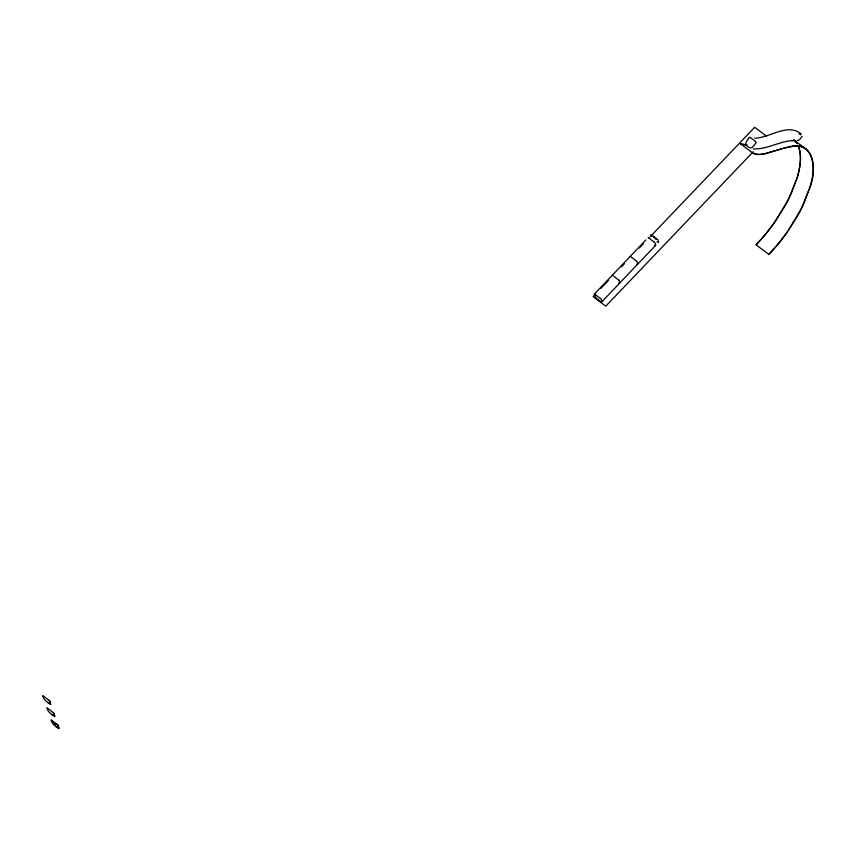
<?xml version="1.0" encoding="UTF-8"?>
<svg xmlns="http://www.w3.org/2000/svg" width="856" height="856" viewBox="0 0 856 856"><rect width="100%" height="100%" fill="white"/><g stroke="black" fill="none" stroke-linecap="round" stroke-linejoin="round"><path stroke-width="1.28" d="M654.615 245.244L655.118 245.479A2.846 0.706 43.7 0 0 655.653 245.469L655.632 244.816A26.515 6.57 43.7 0 0 655.471 244.313L655.033 243.008A6.046 1.498 43.7 0 0 654.926 242.751L654.145 242.034M797.375 177.16C800.146 167.081 802.275 155.824 798.156 145.809M810.129 186.747C817.063 170.419 813.831 138.993 788.718 147.007M797.107 178.069L788.515 199.213L775.504 221.062M809.862 187.657L801.27 208.8L788.269 230.639M774.83 222.036L765.478 234.341L756.158 244.87L768.913 254.457L778.232 243.928L787.584 231.612M802.19 136.254L799.504 139.763L797.139 140.673M749.118 137.773L747.448 140.042A20.02 18.169 -56.9 0 0 746.56 141.379L745.983 142.695A2.803 2.547 -56.9 0 0 745.94 144.022L746.539 145.349A7.18 6.516 -56.9 0 0 749.76 147.649L750.776 147.799A2.846 2.579 -56.9 0 0 752.21 147.382L753.719 145.905A26.515 24.075 -56.9 0 0 754.286 145.178L755.955 142.899A6.046 5.489 -56.9 0 0 756.255 142.46L754.842 140.94M749.31 137.527L749.963 137.313A9.437 8.571 -56.9 0 1 750.391 137.613L754.446 140.641M655.653 245.33L601.779 301.868M756.158 244.87L765.285 234.576A85.012 35.588 -53.1 0 0 773.835 223.437L783.754 208.04A85.493 35.792 -53.1 0 0 791.479 192.975L797.685 176.069A85.065 35.61 -53.1 0 0 799.996 164.834A81.973 34.315 -53.1 0 0 800.446 157.996L800.381 156.027A86.317 36.134 -53.1 0 0 798.691 147.125L798.284 146.087M768.913 254.457L778.04 244.153A85.012 35.588 -53.1 0 0 786.6 233.014L796.508 217.627A85.493 35.792 -53.1 0 0 804.233 202.562L810.439 185.656A85.065 35.61 -53.1 0 0 812.761 174.421A81.973 34.315 -53.1 0 0 813.2 167.583L813.147 165.604A86.317 36.134 -53.1 0 0 811.445 156.712L811.039 155.674A77.029 32.25 -53.1 0 0 809.284 152.518L808.845 151.929A97.638 40.874 -53.1 0 0 807.625 150.528M594.364 294.09L645.884 239.958M595.615 293.897L593.026 296.604L605.78 306.18L753.216 151.747M600.784 288.472L608.348 280.554M621.467 266.815L624.452 263.68M639.421 247.994L643.402 243.832M649.907 237.026L754.682 127.277L766.377 136.061M775.557 150.677C768.346 152.4 760.288 156.648 753.002 153.192L740.247 143.615L746.571 144.931M776.232 150.474L777.098 150.196M777.676 150.025L781.175 148.955M783.261 148.356L788.044 147.146M801.291 134.018C787.659 122.526 769.672 137.998 754.735 138.18M746.967 144.91L742.88 144.685L740.247 143.615M794.529 140.609L791.886 140.63L792.603 140.598C779.11 141.326 766.88 149.639 753.28 148.869M653.556 236.962L653.802 237.091A5.489 1.359 43.7 0 1 655.728 238.556L656.028 238.931M53.628 722.421L53.746 722.464A5.489 1.359 43.7 0 1 55.64 723.898L56.207 724.69L53.618 722.582M802.104 146.975L802.992 147.318A37.204 15.569 -53.1 0 1 803.549 147.574L804.533 148.088A79.319 33.202 -53.1 0 1 807.615 150.538M651.116 234.512L651.33 234.651A9.437 2.333 43.7 0 1 651.748 234.951L651.865 235.036M648.174 237.594L648.388 237.722A9.437 2.333 43.7 0 1 648.805 238.032L648.923 238.118M612.308 275.161L612.522 275.29A9.437 2.333 43.7 0 1 612.939 275.6L619.059 280.319M594.374 293.94L594.588 294.068A9.437 2.333 43.7 0 1 595.006 294.378L600.227 298.295M47.016 707.848L47.23 707.976A9.437 2.333 43.7 0 1 47.647 708.287L53.768 713.005A6.046 1.498 43.7 0 1 53.864 713.262L54.313 714.567A26.515 6.57 43.7 0 1 54.442 714.974L54.484 715.712A2.846 0.706 43.7 0 1 53.96 715.734L53.318 715.413A7.18 1.776 43.7 0 1 50.162 713.059L49.038 711.989A2.803 0.696 43.7 0 1 48.268 711.047L47.797 710.213A20.02 4.954 43.7 0 1 47.487 709.431L47.037 708.137M51.189 719.971L51.403 720.099A9.437 2.333 43.7 0 1 51.82 720.41L57.941 725.128M655.846 239.113L655.3 238.803M55.897 724.561L55.062 724.037M636.832 264.097L637.185 264.258A2.846 0.706 43.7 0 0 637.72 264.247L637.667 263.498A26.515 6.57 43.7 0 0 637.549 263.092L637.099 261.797A6.046 1.498 43.7 0 0 636.992 261.529L636.211 260.823M618.899 282.876L619.252 283.036A2.846 0.706 43.7 0 0 619.787 283.026L619.765 282.384A26.515 6.57 43.7 0 0 619.616 281.87L619.188 280.629A6.046 1.498 43.7 0 0 619.059 280.319M57.491 727.536L58.133 727.846A2.846 0.706 43.7 0 0 58.668 727.835L58.615 727.097A26.515 6.57 43.7 0 0 58.486 726.68L58.048 725.385A6.046 1.498 43.7 0 0 57.941 725.128M753.002 153.192L756.79 154.454L761.487 154.294A106.519 44.587 -53.1 0 0 765.414 153.534L785.348 147.799L794.411 146.151A73.413 30.73 -53.1 0 1 801.944 146.89M47.626 702.487L50.857 704.488L49.562 700.732L43.474 696.163A9.437 2.333 43.7 0 0 43.057 695.853L42.821 695.875M51.799 714.61L55.03 716.6L53.393 712.599M55.972 726.733L59.203 728.723L57.566 724.711M652.133 235.24L657.857 239.669A6.046 1.498 43.7 0 1 657.964 239.926L658.414 241.232A26.515 6.57 43.7 0 1 658.542 241.638L658.606 242.344A2.846 0.706 43.7 0 1 658.061 242.398L657.408 242.077A7.18 1.776 43.7 0 1 656.916 241.777M649.201 238.321L653.888 241.852M794.315 140.298L806.01 149.083M635.955 260.631L630.872 256.811A9.437 2.333 43.7 0 0 630.455 256.511L630.219 256.522M600.345 298.391L601.126 299.097A6.046 1.498 43.7 0 1 601.233 299.354L601.682 300.659A26.515 6.57 43.7 0 1 601.811 301.066L601.854 301.815A2.846 0.706 43.7 0 1 601.329 301.826L600.677 301.505A7.18 1.776 43.7 0 1 597.531 299.151L596.397 298.081A2.803 0.696 43.7 0 1 595.626 297.139L595.166 296.304A20.02 4.954 43.7 0 1 594.856 295.523M49.167 700.443L49.595 700.882A6.046 1.498 43.7 0 1 49.691 701.139L50.14 702.444A26.515 6.57 43.7 0 1 50.269 702.851L50.311 703.589A2.846 0.706 43.7 0 1 49.787 703.611L49.145 703.29A7.18 1.776 43.7 0 1 45.989 700.936L44.865 699.866A2.803 0.696 43.7 0 1 44.095 698.924L43.624 698.089A20.02 4.954 43.7 0 1 43.314 697.308L42.864 696.014M793.865 139.999L796.283 142.588M654.016 237.754L653.545 237.123M594.845 295.523L594.417 294.282M651.159 234.854L651.587 236.096A20.02 4.954 43.7 0 0 651.801 236.652M51.232 720.313L51.66 721.555A20.02 4.954 43.7 0 0 51.97 722.325L52.441 723.16A2.803 0.696 43.7 0 0 53.211 724.112L54.335 725.192A7.18 1.776 43.7 0 0 57.48 727.525M799.023 133.761A5.489 4.922 -74.3 0 1 800.542 134.863M793.812 139.956A79.319 33.202 -53.1 0 1 794.86 140.951A97.638 40.874 -53.1 0 1 796.091 142.353M796.529 142.931A77.029 32.25 -53.1 0 1 796.968 143.594"/></g></svg>
